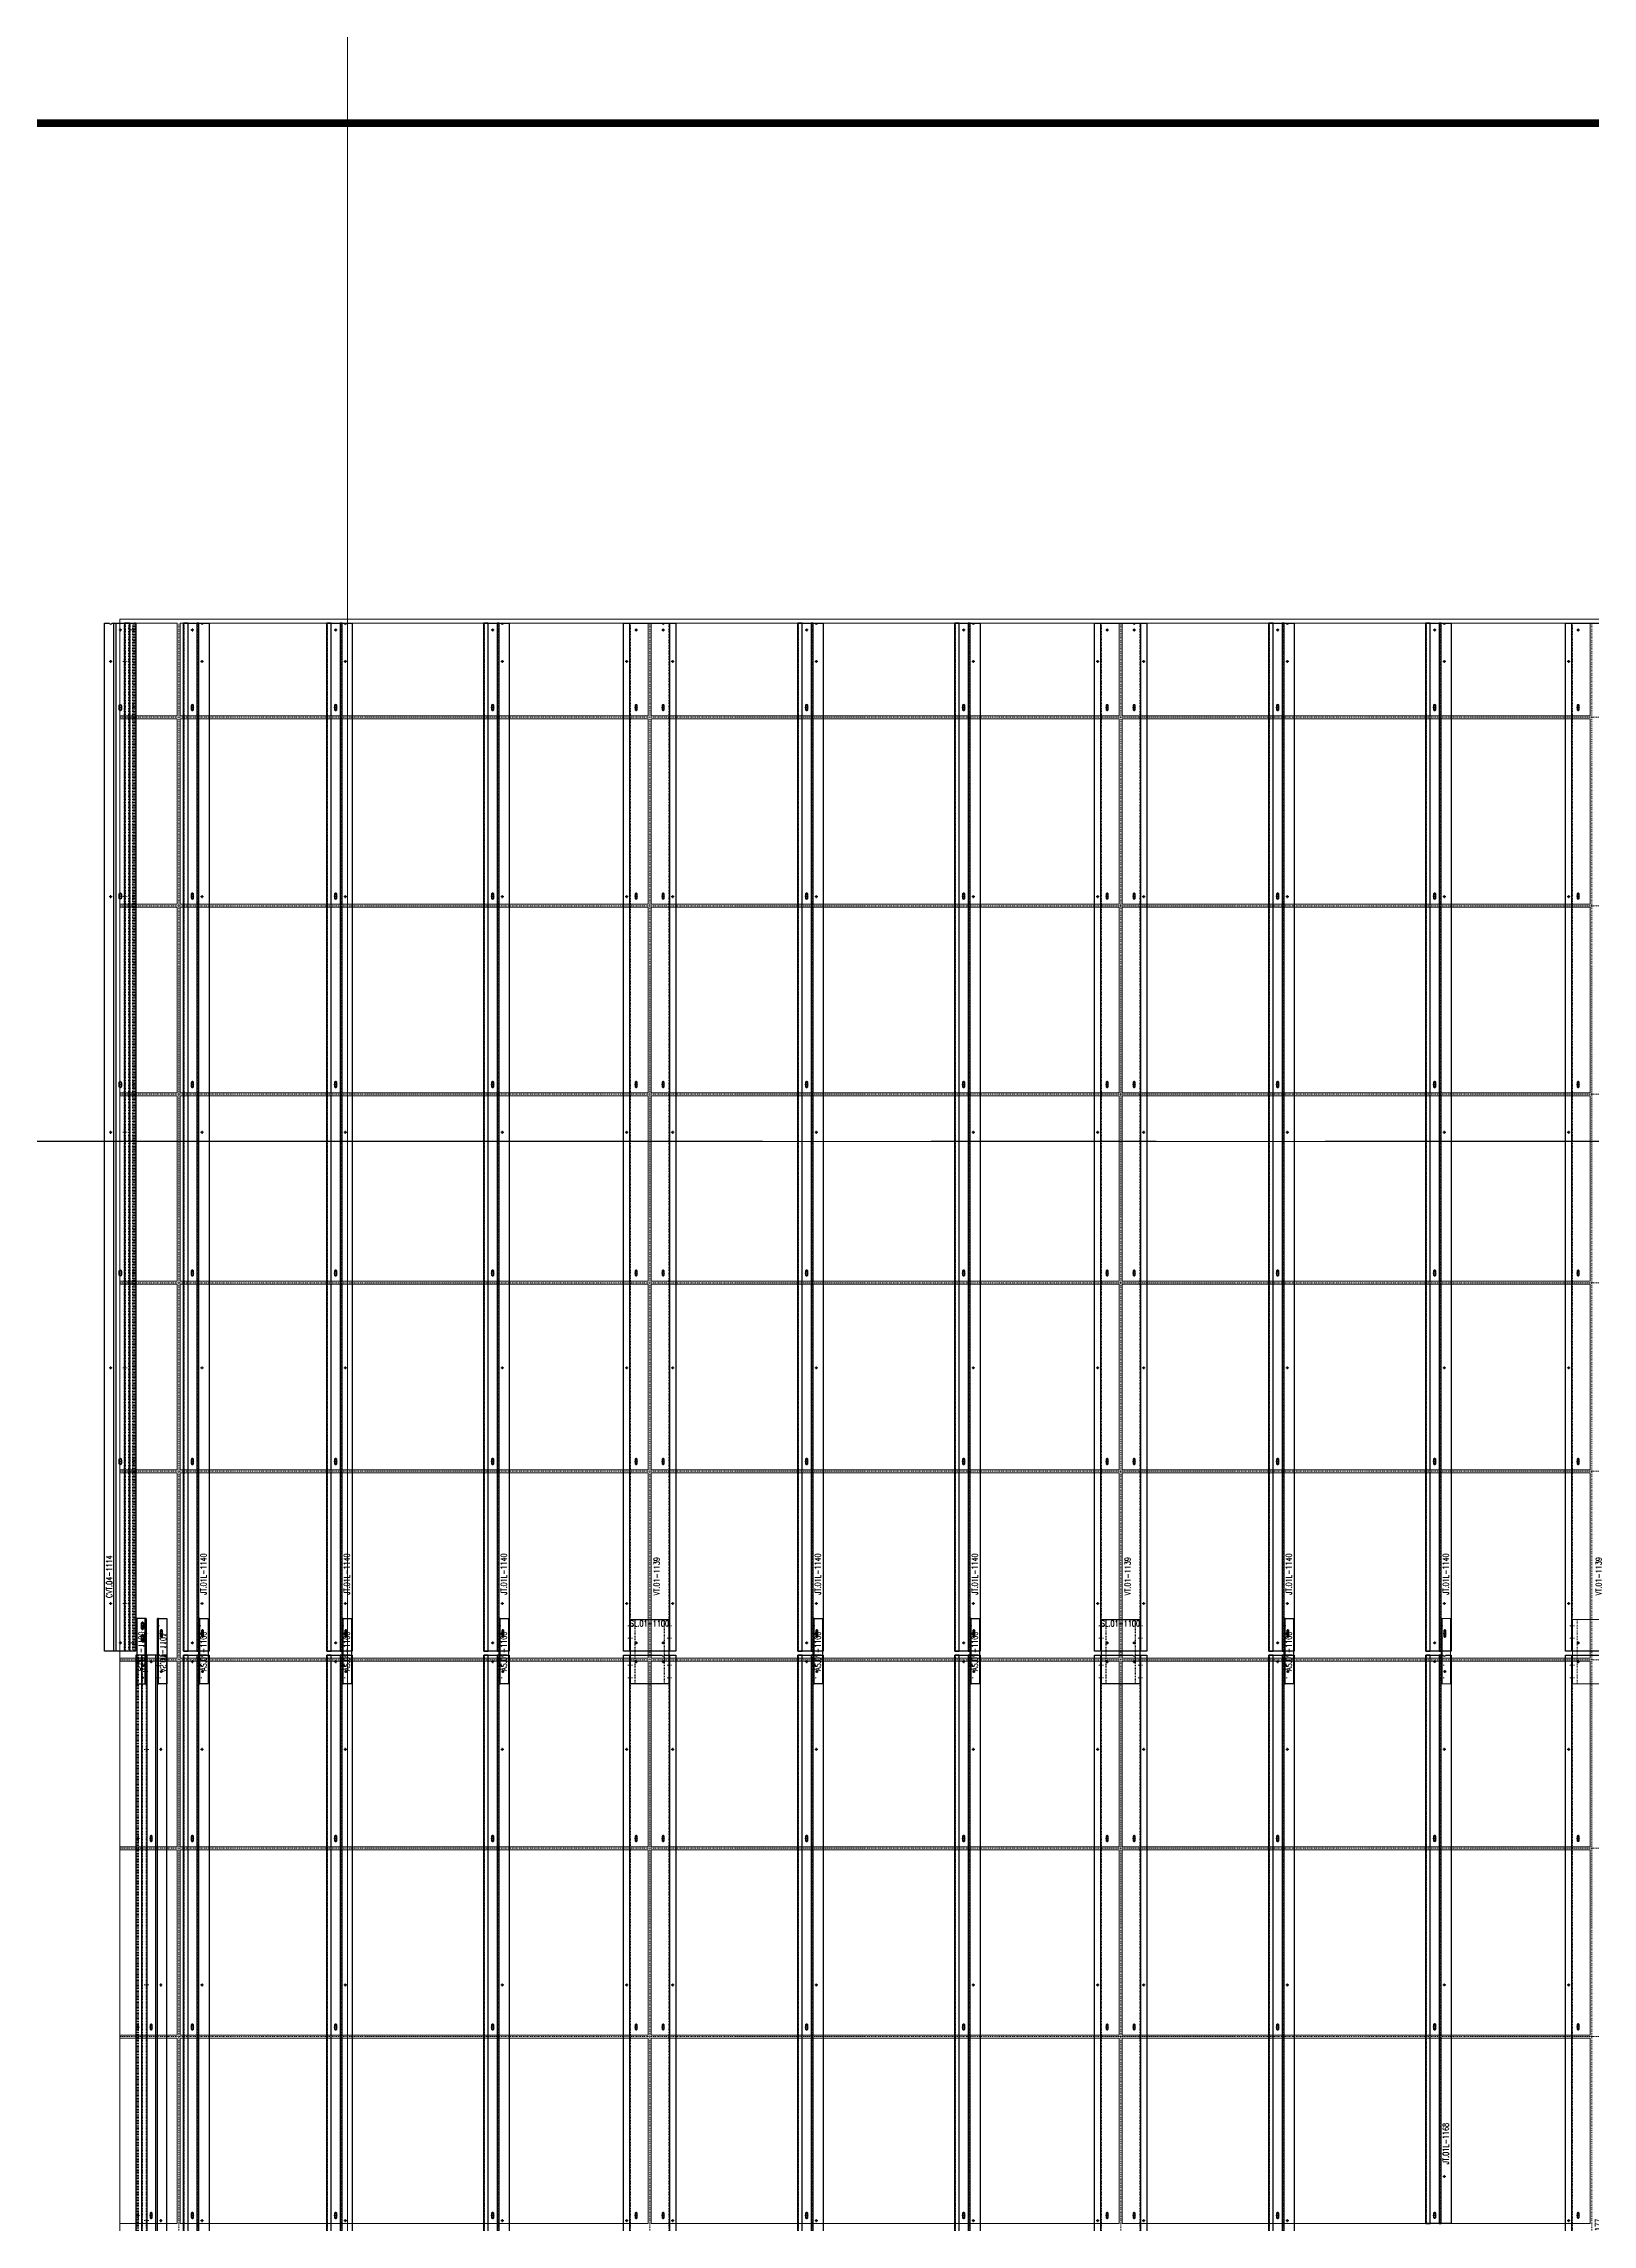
# Model space of a CAD drawing. Header units: inches. Extents: x 841 to 14369, y -4386 to -3225.
# Drawn here: x 1433 to 1630.3, y -3918.6 to -3640.9 of the extents above; entities that cross this region are included whole.
import ezdxf
from ezdxf.xclip import XClip

# ---------------------------------------------------------------- set-up
doc = ezdxf.new("R2010")
doc.units = ezdxf.units.IN
doc.header["$MEASUREMENT"] = 0
doc.header["$XCLIPFRAME"] = 0
for name, pattern in [('NBK_Center', [0.541667, 0.333333, -0.0625, 0.083333, -0.0625]), ('NBK_Center2', [0.270833, 0.166667, -0.03125, 0.041667, -0.03125]), ('NBK_CenterX2', [1.083333, 0.666667, -0.125, 0.166667, -0.125]), ('NBK_Hidden', [0.125, 0.083333, -0.041667]), ('NBK_Hidden2', [0.0625, 0.041667, -0.020833])]:
    doc.linetypes.add(name, pattern=pattern)
doc.layers.get('Defpoints').update_dxf_attribs({"color": 250, "lineweight": 0})
for name, color, linetype, lineweight in [('!Arch2', 8, 'Continuous', 9), ('!Bracket', 11, 'Continuous', 25), ('!Clip - bent', 20, 'Continuous', 25), ('!Dimension', 50, 'Continuous', 5), ('!Extrusion', 140, 'Continuous', 25), ('!Gridline', 112, 'NBK_CenterX2', 5), ('!Linetype_Center', 220, 'NBK_Center', 9), ('!Linetype_Center2', 222, 'NBK_Center2', 9), ('!Misc2', 252, 'NBK_Hidden2', 5), ('!Terracotta', 31, 'Continuous', 20)]:
    doc.layers.add(name, color=color, linetype=linetype, lineweight=lineweight)
doc.styles.add('Romans', font='romans.shx', dxfattribs={"width": 0.8})

# ---------------------------------------------------------------- blocks, each defined once
blk = doc.blocks.new('A$C5F5E00A7')
for p, q in [((72, -364.16), (72, 207.16)), ((72, -364.16), (72, 207.16)), ((2853.84, 0), (-187.78, 0)), ((2853.84, 0), (-187.78, 0))]:
    blk.add_line(p, q)
blk = doc.blocks.new('A$C5F5E02A7')
for p, q in [((23.75, 324.5), (-2525, 324.5)), ((-2525, 324.5), (-2525, 0))]:
    blk.add_line(p, q)
blk = doc.blocks.new('A$C5F5E3900')
at = {"layer": '!Linetype_Center2'}
for p, q in [((-21.5, 16), (-21.5, 324)), ((38.5, 16), (38.5, 324)), ((98.5, 16), (98.5, 324)), ((158.5, 114), (158.5, 324)), ((-29, 312), (199.25, 312)), ((-29, 288), (199.25, 288)), ((-29, 264), (199.25, 264)), ((-29, 240), (199.25, 240)), ((-29, 216), (199.25, 216)), ((-29, 192), (199.25, 192)), ((-29, 168), (199.25, 168)), ((-29, 144), (199.25, 144))]:
    blk.add_line(p, q, dxfattribs=at)
at = {"layer": '!Terracotta'}
for points in [[(-21.69, 312.19), (-29, 312.19), (-29, 324), (-21.69, 324)], [(38.31, 324), (-21.31, 324), (-21.31, 312.19), (38.31, 312.19)], [(38.69, 324), (98.31, 324), (98.31, 312.19), (38.69, 312.19)], [(158.31, 324), (98.69, 324), (98.69, 312.19), (158.31, 312.19)], [(-21.69, 311.81), (-29, 311.81), (-29, 288.19), (-21.69, 288.19)], [(38.31, 288.19), (-21.31, 288.19), (-21.31, 311.81), (38.31, 311.81)], [(38.69, 288.19), (98.31, 288.19), (98.31, 311.81), (38.69, 311.81)], [(158.31, 288.19), (98.69, 288.19), (98.69, 311.81), (158.31, 311.81)], [(-21.69, 264.19), (-29, 264.19), (-29, 287.81), (-21.69, 287.81)], [(38.31, 287.81), (-21.31, 287.81), (-21.31, 264.19), (38.31, 264.19)], [(38.69, 287.81), (98.31, 287.81), (98.31, 264.19), (38.69, 264.19)], [(158.31, 287.81), (98.69, 287.81), (98.69, 264.19), (158.31, 264.19)], [(-21.69, 263.81), (-29, 263.81), (-29, 240.19), (-21.69, 240.19)], [(38.31, 240.19), (-21.31, 240.19), (-21.31, 263.81), (38.31, 263.81)], [(38.69, 240.19), (98.31, 240.19), (98.31, 263.81), (38.69, 263.81)], [(158.31, 240.19), (98.69, 240.19), (98.69, 263.81), (158.31, 263.81)], [(-21.69, 216.19), (-29, 216.19), (-29, 239.81), (-21.69, 239.81)], [(38.31, 239.81), (-21.31, 239.81), (-21.31, 216.19), (38.31, 216.19)], [(38.69, 239.81), (98.31, 239.81), (98.31, 216.19), (38.69, 216.19)], [(158.31, 239.81), (98.69, 239.81), (98.69, 216.19), (158.31, 216.19)], [(-21.69, 215.81), (-29, 215.81), (-29, 192.19), (-21.69, 192.19)], [(38.31, 192.19), (-21.31, 192.19), (-21.31, 215.81), (38.31, 215.81)], [(38.69, 192.19), (98.31, 192.19), (98.31, 215.81), (38.69, 215.81)], [(158.31, 192.19), (98.69, 192.19), (98.69, 215.81), (158.31, 215.81)], [(-21.69, 168.19), (-29, 168.19), (-29, 191.81), (-21.69, 191.81)], [(38.31, 191.81), (-21.31, 191.81), (-21.31, 168.19), (38.31, 168.19)], [(38.69, 191.81), (98.31, 191.81), (98.31, 168.19), (38.69, 168.19)], [(158.31, 191.81), (98.69, 191.81), (98.69, 168.19), (158.31, 168.19)], [(-21.69, 167.81), (-29, 167.81), (-29, 144.19), (-21.69, 144.19)], [(38.31, 144.19), (-21.31, 144.19), (-21.31, 167.81), (38.31, 167.81)], [(38.69, 144.19), (98.31, 144.19), (98.31, 167.81), (38.69, 167.81)], [(158.31, 144.19), (98.69, 144.19), (98.69, 167.81), (158.31, 167.81)], [(-21.69, 120.19), (-29, 120.19), (-29, 143.81), (-21.69, 143.81)], [(38.31, 143.81), (-21.31, 143.81), (-21.31, 120.19), (38.31, 120.19)], [(38.69, 143.81), (98.31, 143.81), (98.31, 120.19), (38.69, 120.19)], [(158.31, 143.81), (98.69, 143.81), (98.69, 120.19), (158.31, 120.19)]]:
    blk.add_lwpolyline(points, close=True, dxfattribs=at)
blk = doc.blocks.new('A$C5F5E469F')
at = {"layer": '!Arch2', "color": 1}
blk.add_blockref('A$C5F5E02A7', (2568, 0), dxfattribs=at)
at = {"color": 1}
blk.add_blockref('A$C5F5E3900', (72, 0), dxfattribs=at)
blk = doc.blocks.new('GRID_ELEV NORTH_N')
at = {"layer": '!Gridline'}
for p, q in [((-2.8948, 1.0278), (-2.8948, 13.8025)), ((-6.5042, 10.7137, 7.8434), (15.1097, 10.7137, 7.8434))]:
    blk.add_line(p, q, dxfattribs=at)
blk = doc.blocks.new('SLOTTED SECTION HOLE')
at = {"layer": '!Linetype_Center2'}
blk.add_line((-0.33, 0), (0.26, 0), dxfattribs=at)
at = {"layer": '!Misc2'}
blk.add_lwpolyline([(-0.08, 0.47), (0, 0.47), (0, -0.47), (-0.08, -0.47)], close=True, dxfattribs=at)
blk = doc.blocks.new('WEEP HOLE')
at = {"layer": '!Linetype_Center'}
for p, q in [((-0.22, 0.37), (0.22, 0.37)), ((0, 0.83), (0, -0.08))]:
    blk.add_line(p, q, dxfattribs=at)
at = {"color": 0}
blk.add_lwpolyline([(-0.14, 0.61), (-0.14, 0.14, 0.414214), (0, 0, 0.414214), (0.14, 0.14), (0.14, 0.61, 0.414214), (0, 0.75, 0.414214)], format="xyb", close=True, dxfattribs=at)
blk = doc.blocks.new('TAP HOLE_5mm')
at = {"layer": '!Linetype_Center2'}
for points in [[(-0.18, 0), (0.18, 0)], [(0, 0.18), (0, -0.18)]]:
    blk.add_lwpolyline(points, dxfattribs=at)
blk.add_circle((0, 0), 0.101)
blk = doc.blocks.new('VT.01-1139-')
at = {"layer": '!Extrusion'}
blk.add_lwpolyline([(3.33, 0), (-3.33, 0), (-3.33, 130.92), (1.58, 130.92, 1), (1.86, 130.92), (3.33, 130.92)], format="xyb", close=True, dxfattribs=at)
blk.add_lwpolyline([(1.86, 130.92), (2.54, 130.92), (2.54, 0), (-2.54, 0), (-2.54, 130.92), (1.58, 130.92)], dxfattribs=at)
at = {"layer": '!Extrusion', "linetype": 'NBK_Hidden'}
blk.add_lwpolyline([(1.86, 130.92), (2.46, 130.92), (2.46, 0), (-2.46, 0), (-2.46, 130.92), (1.58, 130.92)], dxfattribs=at)
at = {"layer": '!Dimension', "rotation": 360}
for p in [(-2.46, 3.23), (2.54, 3.23), (-2.46, 1.65), (2.54, 1.65)]:
    blk.add_blockref('SLOTTED SECTION HOLE', p, dxfattribs=at)
at = {"layer": '!Extrusion', "rotation": 360}
for name, p in [('TAP HOLE_5mm', (-1.72, 130.04)), ('TAP HOLE_5mm', (1.72, 130.04)), ('TAP HOLE_5mm', (-2.93, 126.03)), ('TAP HOLE_5mm', (2.93, 126.03)), ('WEEP HOLE', (-1.72, 119.78)), ('WEEP HOLE', (1.72, 119.78)), ('TAP HOLE_5mm', (-2.93, 96.08)), ('WEEP HOLE', (-1.72, 95.78)), ('WEEP HOLE', (1.72, 95.78)), ('TAP HOLE_5mm', (2.93, 96.08)), ('WEEP HOLE', (-1.72, 71.78)), ('WEEP HOLE', (1.72, 71.78)), ('TAP HOLE_5mm', (-2.93, 66.08)), ('TAP HOLE_5mm', (2.93, 66.08)), ('WEEP HOLE', (-1.72, 47.78)), ('WEEP HOLE', (1.72, 47.78)), ('TAP HOLE_5mm', (-2.93, 36.08)), ('TAP HOLE_5mm', (2.93, 36.08)), ('WEEP HOLE', (-1.72, 23.78)), ('WEEP HOLE', (1.72, 23.78)), ('TAP HOLE_5mm', (-2.93, 6.08)), ('TAP HOLE_5mm', (2.93, 6.08)), ('TAP HOLE_5mm', (-1.72, 1.06)), ('TAP HOLE_5mm', (1.72, 1.06))]:
    blk.add_blockref(name, p, dxfattribs=at)
at = {"layer": 'Defpoints', "color": 1, "insert": (0.89, 9.54), "char_height": 0.75, "width": 1.65, "attachment_point": 5, "rotation": 90, "style": 'Romans'}
blk.add_mtext('VT.01-1139', dxfattribs=at)
blk = doc.blocks.new('SECTION CLEAR HOLE 1')
at = {"layer": '!Linetype_Center2'}
blk.add_line((-0.33, 0, 0), (0.26, 0, 0), dxfattribs=at)
at = {"layer": '!Misc2'}
blk.add_lwpolyline([(-0.12, 0.1), (0, 0.1), (0, -0.1), (-0.12, -0.1)], close=True, dxfattribs=at)
blk = doc.blocks.new('SLOTTED SECTION1')
at = {"layer": '!Linetype_Center2'}
blk.add_lwpolyline([(-0.24, 0), (0.12, 0)], dxfattribs=at)
at = {"layer": '!Misc2'}
blk.add_lwpolyline([(-0.12, 0.47), (0, 0.47), (0, -0.47), (-0.12, -0.47)], close=True, dxfattribs=at)
blk = doc.blocks.new('SLOTTED HOLE 1')
at = {"layer": '!Linetype_Center'}
for p, q in [((0, 0.55), (0, -0.55)), ((-0.22, 0), (0.22, 0))]:
    blk.add_line(p, q, dxfattribs=at)
at = {"color": 0}
blk.add_lwpolyline([(-0.14, 0.33), (-0.14, -0.33, 0.414214), (0, -0.47, 0.414214), (0.14, -0.33), (0.14, 0.33, 0.414214), (0, 0.47, 0.414214)], format="xyb", close=True, dxfattribs=at)
blk = doc.blocks.new('SPPLICE 1')
at = {"layer": 'Defpoints', "color": 8}
for points in [[(-1.3, 4.65), (-0.12, 4.65), (-0.12, -3.67), (-1.3, -3.67)], [(-1.3, -3.67), (-1.18, -3.67), (-1.18, 4.65), (-1.3, 4.65)]]:
    blk.add_lwpolyline(points, close=True, dxfattribs=at)
at = {"layer": '!Dimension'}
for name, p in [('SLOTTED SECTION1', (-1.18, 3.73)), ('SLOTTED SECTION1', (-1.18, 2.15)), ('SECTION CLEAR HOLE 1', (-1.18, -1.3)), ('SECTION CLEAR HOLE 1', (-1.18, -2.88))]:
    blk.add_blockref(name, p, dxfattribs=at)
at = {"layer": '!Extrusion', "linetype": 'NBK_Hidden'}
blk.add_blockref('SLOTTED HOLE 1', (-0.83, 2.75), dxfattribs=at)
at = {"layer": '!Extrusion', "rotation": 360}
blk.add_blockref('TAP HOLE_5mm', (-0.83, -2.09), dxfattribs=at)
blk = doc.blocks.new('JT.01L-1168')
at = {"layer": '!Extrusion'}
blk.add_lwpolyline([(3.25, 0), (0, 0), (0, 72.4), (2.22, 72.4, 1), (2.5, 72.4), (3.25, 72.4)], format="xyb", close=True, dxfattribs=at)
at = {"layer": '!Extrusion', "linetype": 'NBK_Hidden'}
for points in [[(0, 72.4), (0, 0), (0.08, 0), (0.08, 72.4)], [(1.87, 72.4), (1.87, 0), (1.95, 0), (1.95, 72.4)]]:
    blk.add_lwpolyline(points, close=True, dxfattribs=at)
at = {"layer": '!Extrusion'}
for points in [[(0, 72.4), (0, 0), (0.57, 0), (0.57, 72.4)], [(1.69, 72.4), (1.69, 0), (1.95, 0), (1.95, 72.4)]]:
    blk.add_lwpolyline(points, close=True, dxfattribs=at)
at = {"layer": '!Dimension'}
blk.add_blockref('SPPLICE 1', (3.25, 72.4), dxfattribs=at)
at = {"layer": '!Extrusion', "rotation": 360}
for p in [(1.13, 71.57), (2.36, 60.4), (2.36, 30.4), (2.36, 6)]:
    blk.add_blockref('TAP HOLE_5mm', p, dxfattribs=at)
at = {"layer": '!Extrusion'}
for p in [(1.13, 48.68), (1.13, 24.68), (1.13, 0.68)]:
    blk.add_blockref('WEEP HOLE', p, dxfattribs=at)
at = {"layer": 'Defpoints', "color": 2, "insert": (2.54, 10.19), "char_height": 0.75, "width": 1.65, "attachment_point": 5, "rotation": 90, "style": 'Romans'}
blk.add_mtext('JT.01L-1168', dxfattribs=at)
blk = doc.blocks.new('HOLE SECTION')
at = {"layer": '!Linetype_Center2'}
blk.add_line((-0.33, 0), (0.26, 0), dxfattribs=at)
at = {"layer": '!Misc2'}
blk.add_lwpolyline([(-0.09, 0.1), (0, 0.1), (0, -0.1), (-0.09, -0.1)], close=True, dxfattribs=at)
blk = doc.blocks.new('19mm WEEP HOLE')
at = {"layer": '!Linetype_Center'}
blk.add_line((-0.37, 0.2), (-0.37, -0.12), dxfattribs=at)
at = {"linetype": 'NBK_Hidden'}
blk.add_lwpolyline([(-0.75, 0.08), (0, 0.08), (0, 0), (-0.75, 0)], close=True, dxfattribs=at)
blk = doc.blocks.new('CLEAR SECTION HOLE')
at = {"layer": '!Linetype_Center2'}
blk.add_line((-0.33, 0), (0.26, 0), dxfattribs=at)
at = {"layer": '!Misc2'}
blk.add_lwpolyline([(-0.08, 0.1), (0, 0.1), (0, -0.1), (-0.08, -0.1)], close=True, dxfattribs=at)
blk = doc.blocks.new('SL.01-1101')
at = {"layer": '!Bracket'}
for points in [[(4.65, -1.3), (4.65, -0.12), (-3.67, -0.12), (-3.67, -1.3)], [(-3.67, -1.3), (-3.67, -1.18), (4.65, -1.18), (4.65, -1.3)]]:
    blk.add_lwpolyline(points, close=True, dxfattribs=at)
at = {"layer": '!Dimension', "xscale": -1, "rotation": 270}
for name, p in [('SECTION CLEAR HOLE 1', (-2.88, -1.18)), ('SECTION CLEAR HOLE 1', (-1.3, -1.18)), ('SLOTTED SECTION1', (2.15, -1.18)), ('SLOTTED SECTION1', (3.73, -1.18))]:
    blk.add_blockref(name, p, dxfattribs=at)
at = {"layer": '!Extrusion', "xscale": -1, "rotation": 270}
blk.add_blockref('TAP HOLE_5mm', (-2.09, -0.83), dxfattribs=at)
at = {"layer": '!Extrusion', "linetype": 'NBK_Hidden', "xscale": -1, "rotation": 270}
blk.add_blockref('SLOTTED HOLE 1', (2.75, -0.83), dxfattribs=at)
at = {"layer": 'Defpoints', "color": 30, "insert": (0.32, -0.6), "char_height": 0.75, "width": 1.65, "attachment_point": 5, "style": 'Romans'}
blk.add_mtext('AS.01-1101', dxfattribs=at)
blk = doc.blocks.new('AS.01-1100-')
at = {"layer": '!Bracket'}
for points in [[(4.65, 1.33), (4.65, 0.15), (-3.67, 0.15), (-3.67, 1.33)], [(-3.67, 1.33), (-3.67, 1.21), (4.65, 1.21), (4.65, 1.33)]]:
    blk.add_lwpolyline(points, close=True, dxfattribs=at)
at = {"layer": '!Dimension', "rotation": 270}
for name, p in [('SECTION CLEAR HOLE 1', (-2.09, 1.21)), ('SLOTTED SECTION1', (2.75, 1.21))]:
    blk.add_blockref(name, p, dxfattribs=at)
at = {"layer": '!Extrusion', "rotation": 270}
for p in [(-2.88, 0.86, 0), (-1.3, 0.86, 0)]:
    blk.add_blockref('TAP HOLE_5mm', p, dxfattribs=at)
at = {"layer": '!Extrusion', "linetype": 'NBK_Hidden', "rotation": 270}
for p in [(2.15, 0.86), (3.73, 0.86)]:
    blk.add_blockref('SLOTTED HOLE 1', p, dxfattribs=at)
at = {"layer": 'Defpoints', "color": 30, "insert": (0.49, 0.74), "char_height": 0.75, "width": 1.65, "attachment_point": 5, "style": 'Romans'}
blk.add_mtext('AS.01-1100', dxfattribs=at)
blk = doc.blocks.new('CVT.04-1122')
at = {"layer": '!Extrusion'}
blk.add_lwpolyline([(0, 0), (0, 143.5), (0.63, 143.5, 1), (0.91, 143.5), (3.97, 143.5), (3.97, 0)], format="xyb", close=True, dxfattribs=at)
for points in [[(1.18, 0), (1.18, 143.5), (1.44, 143.5), (1.44, 0)], [(3.21, 0), (3.21, 143.5), (2.56, 143.5), (2.56, 0)]]:
    blk.add_lwpolyline(points, close=True, dxfattribs=at)
at = {"layer": '!Extrusion', "linetype": 'NBK_Hidden'}
for points in [[(2.55, 0), (2.55, 143.5), (2.64, 143.5), (2.64, 0)], [(3.11, 0), (3.11, 143.5), (3.21, 143.5), (3.21, 0)], [(3.61, 0), (3.61, 143.5), (3.69, 143.5), (3.69, 0)], [(3.93, 0), (3.93, 143.5), (3.83, 143.5), (3.83, 0)]]:
    blk.add_lwpolyline(points, close=True, dxfattribs=at)
at = {"layer": '!Dimension'}
for name, p in [('CLEAR SECTION HOLE', (3.69, 142.67)), ('HOLE SECTION', (2.64, 131.5)), ('HOLE SECTION', (2.64, 101.5)), ('HOLE SECTION', (2.64, 71.5)), ('HOLE SECTION', (2.64, 41.5)), ('HOLE SECTION', (2.64, 11.5)), ('CLEAR SECTION HOLE', (3.69, 1.06))]:
    blk.add_blockref(name, p, dxfattribs=at)
at = {"layer": '!Extrusion', "xscale": -1}
for name, p in [('TAP HOLE_5mm', (2, 142.67)), ('WEEP HOLE', (2, 119.78)), ('WEEP HOLE', (2, 95.78)), ('WEEP HOLE', (2, 71.78)), ('WEEP HOLE', (2, 47.78)), ('WEEP HOLE', (2, 23.78)), ('TAP HOLE_5mm', (2, 1.06))]:
    blk.add_blockref(name, p, dxfattribs=at)
at = {"layer": '!Extrusion'}
for p in [(0.77, 131.5), (0.77, 101.5), (0.77, 71.5), (0.77, 41.5), (0.77, 11.5)]:
    blk.add_blockref('TAP HOLE_5mm', p, dxfattribs=at)
at = {"layer": '!Extrusion', "rotation": 270}
for p in [(3.61, 119.78), (3.61, 95.78), (3.61, 71.78), (3.61, 47.78), (3.61, 23.78)]:
    blk.add_blockref('19mm WEEP HOLE', p, dxfattribs=at)
at = {"color": 144, "rotation": 90}
for name, p in [('SL.01-1101', (-0.12, 143.5)), ('AS.01-1100-', (3.97, 143.5))]:
    blk.add_blockref(name, p, dxfattribs=at)
at = {"layer": 'Defpoints', "color": 3, "insert": (0.58, 5.18), "char_height": 0.75, "width": 1.65, "attachment_point": 5, "rotation": 90, "style": 'Romans'}
blk.add_mtext('CVT.04-1122', dxfattribs=at)
blk = doc.blocks.new('JT.01L-1140-')
at = {"layer": '!Extrusion'}
for points in [[(-2.68, 0), (-2.68, 130.92), (-3.25, 130.92), (-3.25, 0)], [(-1.3, 0), (-1.3, 130.92), (-1.56, 130.92), (-1.56, 0)]]:
    blk.add_lwpolyline(points, close=True, dxfattribs=at)
blk.add_lwpolyline([(-3.25, 0), (-3.25, 130.92), (-1.02, 130.92, 1), (-0.75, 130.92), (0, 130.92), (0, 0)], format="xyb", close=True, dxfattribs=at)
at = {"layer": '!Extrusion', "linetype": 'NBK_Hidden'}
for points in [[(-3.17, 0), (-3.17, 130.92), (-3.25, 130.92), (-3.25, 0)], [(-1.3, 0), (-1.3, 130.92), (-1.38, 130.92), (-1.38, 0)]]:
    blk.add_lwpolyline(points, close=True, dxfattribs=at)
at = {"layer": '!Extrusion', "rotation": 360}
for p in [(-2.12, 130.04), (-0.89, 126.03), (-0.89, 96.08), (-0.89, 66.08), (-0.89, 36.08), (-0.89, 6.08), (-2.12, 1.06)]:
    blk.add_blockref('TAP HOLE_5mm', p, dxfattribs=at)
at = {"layer": '!Extrusion'}
for p in [(-2.12, 119.78), (-2.12, 95.78), (-2.12, 71.78), (-2.12, 47.78), (-2.12, 23.78)]:
    blk.add_blockref('WEEP HOLE', p, dxfattribs=at)
at = {"layer": 'Defpoints', "color": 2, "insert": (-0.71, 9.82), "char_height": 0.75, "width": 1.65, "attachment_point": 5, "rotation": 90, "style": 'Romans'}
blk.add_mtext('JT.01L-1140', dxfattribs=at)
blk = doc.blocks.new('AS.01-1100')
at = {"layer": '!Bracket'}
for points in [[(-1.3, 4.65), (-0.12, 4.65), (-0.12, -3.67), (-1.3, -3.67)], [(-1.3, -3.67), (-1.18, -3.67), (-1.18, 4.65), (-1.3, 4.65)]]:
    blk.add_lwpolyline(points, close=True, dxfattribs=at)
at = {"layer": '!Dimension'}
for name, p in [('SLOTTED SECTION1', (-1.18, 3.73)), ('SLOTTED SECTION1', (-1.18, 2.15)), ('SECTION CLEAR HOLE 1', (-1.18, -1.3)), ('SECTION CLEAR HOLE 1', (-1.18, -2.88))]:
    blk.add_blockref(name, p, dxfattribs=at)
at = {"layer": '!Extrusion', "linetype": 'NBK_Hidden'}
blk.add_blockref('SLOTTED HOLE 1', (-0.83, 2.75), dxfattribs=at)
at = {"layer": '!Extrusion', "rotation": 360}
blk.add_blockref('TAP HOLE_5mm', (-0.83, -2.09), dxfattribs=at)
at = {"layer": 'Defpoints', "color": 30, "insert": (-0.71, 0.49), "char_height": 0.75, "width": 1.65, "attachment_point": 5, "rotation": 90, "style": 'Romans'}
blk.add_mtext('AS.01-1100', dxfattribs=at)
blk = doc.blocks.new('JT.01L-1167')
at = {"layer": '!Extrusion'}
blk.add_lwpolyline([(3.25, 0), (0, 0), (0, 143.5), (2.22, 143.5, 1), (2.5, 143.5), (3.25, 143.5)], format="xyb", close=True, dxfattribs=at)
at = {"layer": '!Extrusion', "linetype": 'NBK_Hidden'}
for points in [[(0, 143.5), (0, 0), (0.08, 0), (0.08, 143.5)], [(1.87, 143.5), (1.87, 0), (1.95, 0), (1.95, 143.5)]]:
    blk.add_lwpolyline(points, close=True, dxfattribs=at)
at = {"layer": '!Extrusion'}
for points in [[(0, 143.5), (0, 0), (0.57, 0), (0.57, 143.5)], [(1.69, 143.5), (1.69, 0), (1.95, 0), (1.95, 143.5)]]:
    blk.add_lwpolyline(points, close=True, dxfattribs=at)
at = {"layer": '!Dimension'}
blk.add_blockref('AS.01-1100', (3.25, 143.5), dxfattribs=at)
at = {"layer": '!Extrusion', "rotation": 360}
for p in [(1.13, 142.67), (2.36, 131.5), (2.36, 101.5), (2.36, 71.5), (2.36, 41.5), (2.36, 11.5), (1.13, 1.06)]:
    blk.add_blockref('TAP HOLE_5mm', p, dxfattribs=at)
at = {"layer": '!Extrusion'}
for p in [(1.13, 119.78), (1.13, 95.78), (1.13, 71.78), (1.13, 47.78), (1.13, 23.78)]:
    blk.add_blockref('WEEP HOLE', p, dxfattribs=at)
at = {"layer": 'Defpoints', "color": 2, "insert": (2.54, 4.4), "char_height": 0.75, "width": 1.65, "attachment_point": 5, "rotation": 90, "style": 'Romans'}
blk.add_mtext('JT.01L-1167', dxfattribs=at)
blk = doc.blocks.new('VT.01-1177')
at = {"layer": '!Extrusion'}
blk.add_lwpolyline([(3.33, 0), (-3.33, 0), (-3.33, 78.08), (1.58, 78.08, 1), (1.86, 78.08), (3.33, 78.08)], format="xyb", close=True, dxfattribs=at)
blk.add_lwpolyline([(1.86, 78.08), (2.54, 78.08), (2.54, 0), (-2.54, 0), (-2.54, 78.08), (1.58, 78.08)], dxfattribs=at)
at = {"layer": '!Extrusion', "linetype": 'NBK_Hidden'}
blk.add_lwpolyline([(1.86, 78.08), (2.46, 78.08), (2.46, 0), (-2.46, 0), (-2.46, 78.08), (1.58, 78.08)], dxfattribs=at)
at = {"layer": 'Defpoints', "color": 8}
blk.add_lwpolyline([(-2.45, 82.62), (2.45, 82.62), (2.45, 74.41), (-2.45, 74.41)], close=True, dxfattribs=at)
at = {"layer": 'Defpoints', "color": 8, "linetype": 'NBK_Hidden2'}
blk.add_lwpolyline([(-1.86, 82.62), (1.86, 82.62), (1.86, 74.41), (-1.86, 74.41)], close=True, dxfattribs=at)
at = {"layer": '!Dimension', "rotation": 360}
for p in [(-2.46, 76.79), (-2.46, 75.21), (2.54, 76.79), (2.54, 75.21)]:
    blk.add_blockref('CLEAR SECTION HOLE', p, dxfattribs=at)
at = {"layer": '!Extrusion', "rotation": 360}
for name, p in [('TAP HOLE_5mm', (-1.72, 77.25)), ('TAP HOLE_5mm', (1.72, 77.25)), ('TAP HOLE_5mm', (-2.93, 66.08)), ('TAP HOLE_5mm', (2.93, 66.08)), ('WEEP HOLE', (-1.72, 54.37)), ('WEEP HOLE', (1.72, 54.37)), ('TAP HOLE_5mm', (-2.93, 36.08)), ('TAP HOLE_5mm', (2.93, 36.08)), ('WEEP HOLE', (-1.72, 30.37)), ('WEEP HOLE', (1.72, 30.37)), ('TAP HOLE_5mm', (-2.93, 6.08)), ('WEEP HOLE', (-1.72, 6.37)), ('WEEP HOLE', (1.72, 6.37)), ('TAP HOLE_5mm', (2.93, 6.08)), ('TAP HOLE_5mm', (-1.72, 1.09)), ('TAP HOLE_5mm', (1.72, 1.09))]:
    blk.add_blockref(name, p, dxfattribs=at)
at = {"layer": 'Defpoints', "color": 1, "insert": (0.8, 3.84), "char_height": 0.75, "width": 1.65, "attachment_point": 5, "rotation": 90, "style": 'Romans'}
blk.add_mtext('VT.01-1177', dxfattribs=at)
blk = doc.blocks.new('VT.01-1176')
at = {"layer": '!Extrusion'}
blk.add_lwpolyline([(-2.45, 148.03), (2.45, 148.03), (2.45, 139.83), (-2.45, 139.83)], close=True, dxfattribs=at)
at = {"layer": '!Extrusion', "linetype": 'NBK_Hidden2'}
blk.add_lwpolyline([(-1.86, 148.03), (1.86, 148.03), (1.86, 139.83), (-1.86, 139.83)], close=True, dxfattribs=at)
at = {"layer": '!Extrusion'}
blk.add_lwpolyline([(3.33, 0), (-3.33, 0), (-3.33, 143.5), (1.58, 143.5, 1), (1.86, 143.5), (3.33, 143.5)], format="xyb", close=True, dxfattribs=at)
blk.add_lwpolyline([(1.86, 143.5), (2.54, 143.5), (2.54, 0), (-2.54, 0), (-2.54, 143.5), (1.58, 143.5)], dxfattribs=at)
at = {"layer": '!Extrusion', "linetype": 'NBK_Hidden'}
blk.add_lwpolyline([(1.86, 143.5), (2.46, 143.5), (2.46, 0), (-2.46, 0), (-2.46, 143.5), (1.58, 143.5)], dxfattribs=at)
at = {"layer": '!Dimension', "rotation": 360}
for name, p in [('CLEAR SECTION HOLE', (-2.46, 142.21)), ('CLEAR SECTION HOLE', (2.54, 142.21)), ('CLEAR SECTION HOLE', (-2.46, 140.63)), ('CLEAR SECTION HOLE', (2.54, 140.63)), ('SLOTTED SECTION HOLE', (-2.46, 3.23)), ('SLOTTED SECTION HOLE', (2.54, 3.23)), ('SLOTTED SECTION HOLE', (-2.46, 1.65)), ('SLOTTED SECTION HOLE', (2.54, 1.65))]:
    blk.add_blockref(name, p, dxfattribs=at)
at = {"layer": '!Extrusion', "rotation": 360}
for name, p in [('TAP HOLE_5mm', (-1.72, 142.67)), ('TAP HOLE_5mm', (1.72, 142.67)), ('TAP HOLE_5mm', (-2.93, 131.5)), ('TAP HOLE_5mm', (2.93, 131.5)), ('WEEP HOLE', (-1.72, 119.78)), ('WEEP HOLE', (1.72, 119.78)), ('TAP HOLE_5mm', (-2.93, 101.5)), ('TAP HOLE_5mm', (2.93, 101.5)), ('WEEP HOLE', (-1.72, 95.78)), ('WEEP HOLE', (1.72, 95.78)), ('WEEP HOLE', (-1.72, 71.78)), ('WEEP HOLE', (1.72, 71.78)), ('TAP HOLE_5mm', (-2.93, 71.5)), ('TAP HOLE_5mm', (2.93, 71.5)), ('WEEP HOLE', (-1.72, 47.78)), ('WEEP HOLE', (1.72, 47.78)), ('TAP HOLE_5mm', (-2.93, 41.5)), ('TAP HOLE_5mm', (2.93, 41.5)), ('WEEP HOLE', (-1.72, 23.78)), ('WEEP HOLE', (1.72, 23.78)), ('TAP HOLE_5mm', (-2.93, 11.5)), ('TAP HOLE_5mm', (2.93, 11.5)), ('TAP HOLE_5mm', (-1.72, 1.06)), ('TAP HOLE_5mm', (1.72, 1.06))]:
    blk.add_blockref(name, p, dxfattribs=at)
at = {"layer": 'Defpoints', "color": 30, "insert": (-0.03, 147.53), "char_height": 0.75, "width": 1.65, "attachment_point": 5, "style": 'Romans'}
blk.add_mtext('SL.01-1100', dxfattribs=at)
at = {"layer": 'Defpoints', "color": 1, "insert": (0.8, 3.84), "char_height": 0.75, "width": 1.65, "attachment_point": 5, "rotation": 90, "style": 'Romans'}
blk.add_mtext('VT.01-1176', dxfattribs=at)
blk = doc.blocks.new('CVT.04-1114-')
at = {"layer": '!Extrusion'}
blk.add_lwpolyline([(-3.97, 0), (-3.97, 130.92), (-3.34, 130.92, 1), (-3.06, 130.92), (0, 130.92), (0, 0)], format="xyb", close=True, dxfattribs=at)
for points in [[(-2.78, 0), (-2.78, 130.92), (-2.53, 130.92), (-2.53, 0)], [(-0.76, 0), (-0.76, 130.92), (-1.41, 130.92), (-1.41, 0)]]:
    blk.add_lwpolyline(points, dxfattribs=at)
at = {"layer": '!Extrusion', "linetype": 'NBK_Hidden'}
for points in [[(-1.42, 0), (-1.42, 130.92), (-1.33, 130.92), (-1.33, 0)], [(-0.86, 0), (-0.86, 130.92), (-0.76, 130.92), (-0.76, 0)], [(-0.35, 0), (-0.35, 130.92), (-0.28, 130.92), (-0.28, 0)], [(-0.04, 0), (-0.04, 130.92), (-0.14, 130.92), (-0.14, 0)]]:
    blk.add_lwpolyline(points, dxfattribs=at)
at = {"layer": '!Dimension', "rotation": 360}
for name, p in [('CLEAR SECTION HOLE', (-0.28, 130.04)), ('HOLE SECTION', (-1.33, 126.03)), ('HOLE SECTION', (-1.33, 96.08)), ('HOLE SECTION', (-1.33, 66.08)), ('HOLE SECTION', (-1.33, 36.08)), ('HOLE SECTION', (-1.33, 6.08)), ('CLEAR SECTION HOLE', (-0.28, 1.06))]:
    blk.add_blockref(name, p, dxfattribs=at)
at = {"layer": '!Extrusion', "xscale": -1}
for name, p in [('TAP HOLE_5mm', (-1.97, 130.04)), ('WEEP HOLE', (-1.97, 119.78)), ('WEEP HOLE', (-1.97, 95.78)), ('WEEP HOLE', (-1.97, 71.78)), ('WEEP HOLE', (-1.97, 47.78)), ('WEEP HOLE', (-1.97, 23.78)), ('TAP HOLE_5mm', (-1.97, 1.06))]:
    blk.add_blockref(name, p, dxfattribs=at)
at = {"layer": '!Extrusion'}
for name, p, rotation in [('TAP HOLE_5mm', (-3.2, 126.03), 360), ('19mm WEEP HOLE', (-0.35, 119.78), 270), ('TAP HOLE_5mm', (-3.2, 96.08), 360), ('19mm WEEP HOLE', (-0.35, 95.78), 270), ('19mm WEEP HOLE', (-0.35, 71.78), 270), ('TAP HOLE_5mm', (-3.2, 66.08), 360), ('19mm WEEP HOLE', (-0.35, 47.78), 270), ('TAP HOLE_5mm', (-3.2, 36.08), 360), ('19mm WEEP HOLE', (-0.35, 23.78), 270), ('TAP HOLE_5mm', (-3.2, 6.08), 360)]:
    blk.add_blockref(name, p, dxfattribs=dict(at, rotation=rotation))
at = {"layer": 'Defpoints', "color": 3, "insert": (-3.38, 9.49), "char_height": 0.75, "width": 1.65, "attachment_point": 5, "rotation": 90, "style": 'Romans'}
blk.add_mtext('CVT.04-1114', dxfattribs=at)
blk = doc.blocks.new('NORTH PENTHOUSE TRACK')
at = {"layer": '!Clip - bent', "color": 2}
for p in [(54.37, 193.08), (72.62, 193.08), (92.62, 193.08), (132.62, 193.08), (152.62, 193.08), (192.62, 193.08), (212.62, 193.08)]:
    blk.add_blockref('JT.01L-1140-', p, dxfattribs=at)
at = {"layer": '!Clip - bent', "color": 2, "rotation": 360}
for p in [(110.5, 193.08), (170.5, 193.08), (230.5, 193.08)]:
    blk.add_blockref('VT.01-1139-', p, dxfattribs=at)
at = {"color": 3}
for name, p in [('CVT.04-1114-', (45.03, 193.08)), ('JT.01L-1167', (51.12, 49.08)), ('JT.01L-1167', (69.37, 49.08)), ('JT.01L-1167', (89.37, 49.08)), ('JT.01L-1167', (129.37, 49.08)), ('JT.01L-1167', (149.37, 49.08)), ('JT.01L-1167', (189.37, 49.08)), ('JT.01L-1168', (209.37, 120.19)), ('VT.01-1176', (110.5, 49.08)), ('VT.01-1176', (170.5, 49.08)), ('VT.01-1177', (230.5, 114.5))]:
    blk.add_blockref(name, p, dxfattribs=at)
at = {"color": 3, "xscale": -1}
blk.add_blockref('CVT.04-1122', (49, 49.08), dxfattribs=at)

msp = doc.modelspace()

# ---------------------------------------------------------------- linework, layer by layer
at = {"layer": 'Defpoints', "color": 2, "const_width": 1}
msp.add_lwpolyline([(1293.02, -3651.07), (4092.6, -3651.07), (4092.6, -4190.12), (1293.02, -4190.12)], close=True, dxfattribs=at)

# ---------------------------------------------------------------- block references
ref = msp.add_blockref('GRID_ELEV NORTH_N', (1969.71, -5623.81, -1349.31), dxfattribs=dict(xscale=172.031999999448, yscale=172.031999999448, zscale=172.031999999448))
XClip(ref).set_block_clipping_path([(-7.0316507845, 8.3338612674), (70.2019192724, 15.9895587659)])
at = {"color": 1}
msp.add_blockref('A$C5F5E469F', (1399.71, -4038.72), dxfattribs=at)
at = {"color": 144}
msp.add_blockref('NORTH PENTHOUSE TRACK', (1399.71, -4038.72), dxfattribs=at)
at = {"layer": 'Defpoints', "color": 1}
msp.add_blockref('A$C5F5E00A7', (1399.71, -3780.72), dxfattribs=at)

doc.saveas('drawing.dxf')
